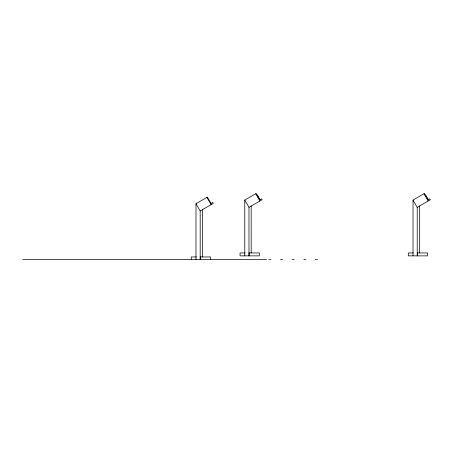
<?xml version="1.0" encoding="UTF-8"?>
<svg xmlns="http://www.w3.org/2000/svg" width="453" height="453" viewBox="0 0 453 453"><rect width="100%" height="100%" fill="white"/><g stroke="black" fill="none" stroke-linecap="round" stroke-linejoin="round"><path stroke-width="0.68" d="M195.99 259.512L195.99 203.708L207.389 197.129L211.03 203.437M210.979 203.465L212.763 202.434L213.312 203.38L200.175 210.962L200.181 259.512M244.79 255.871L244.784 200.067L256.183 193.488L259.824 199.796M259.779 199.824L261.562 198.793L262.106 199.739L248.974 207.321L248.98 255.871M413.034 255.871L413.028 200.067L424.427 193.488L428.068 199.796M428.023 199.824L429.806 198.793L430.35 199.739L417.219 207.321L417.224 255.871M245.062 252.955L240.056 252.955L240.056 255.871L259.303 255.871L259.303 252.955L248.98 252.955M413.306 252.955L408.3 252.955L408.3 255.871L427.547 255.871L427.547 252.955L417.224 252.955M196.404 256.964L191.257 256.964L191.257 259.512M200.181 256.964L210.509 256.964L210.509 259.512M22.65 259.512L266.641 259.512M268.833 259.512L270.996 259.512M280.486 259.512L282.649 259.512M292.14 259.512L294.303 259.512M303.793 259.512L305.956 259.512M315.447 259.512L317.61 259.512M425.548 194.943L428.283 199.677M423.957 193.759L428.142 201.013M413.028 200.067L417.219 207.321M260.039 199.677L257.304 194.943L257.689 196.823M255.713 193.759L259.897 201.013M244.784 200.067L248.974 207.321M206.913 197.4L211.104 204.654M195.99 203.708L200.175 210.962M419.427 206.047L419.427 252.955M417.343 252.955L417.343 255.871M251.183 206.047L251.183 252.955M249.099 252.955L249.099 255.871M202.383 209.688L202.383 256.964M200.3 256.964L200.3 259.512"/></g></svg>
